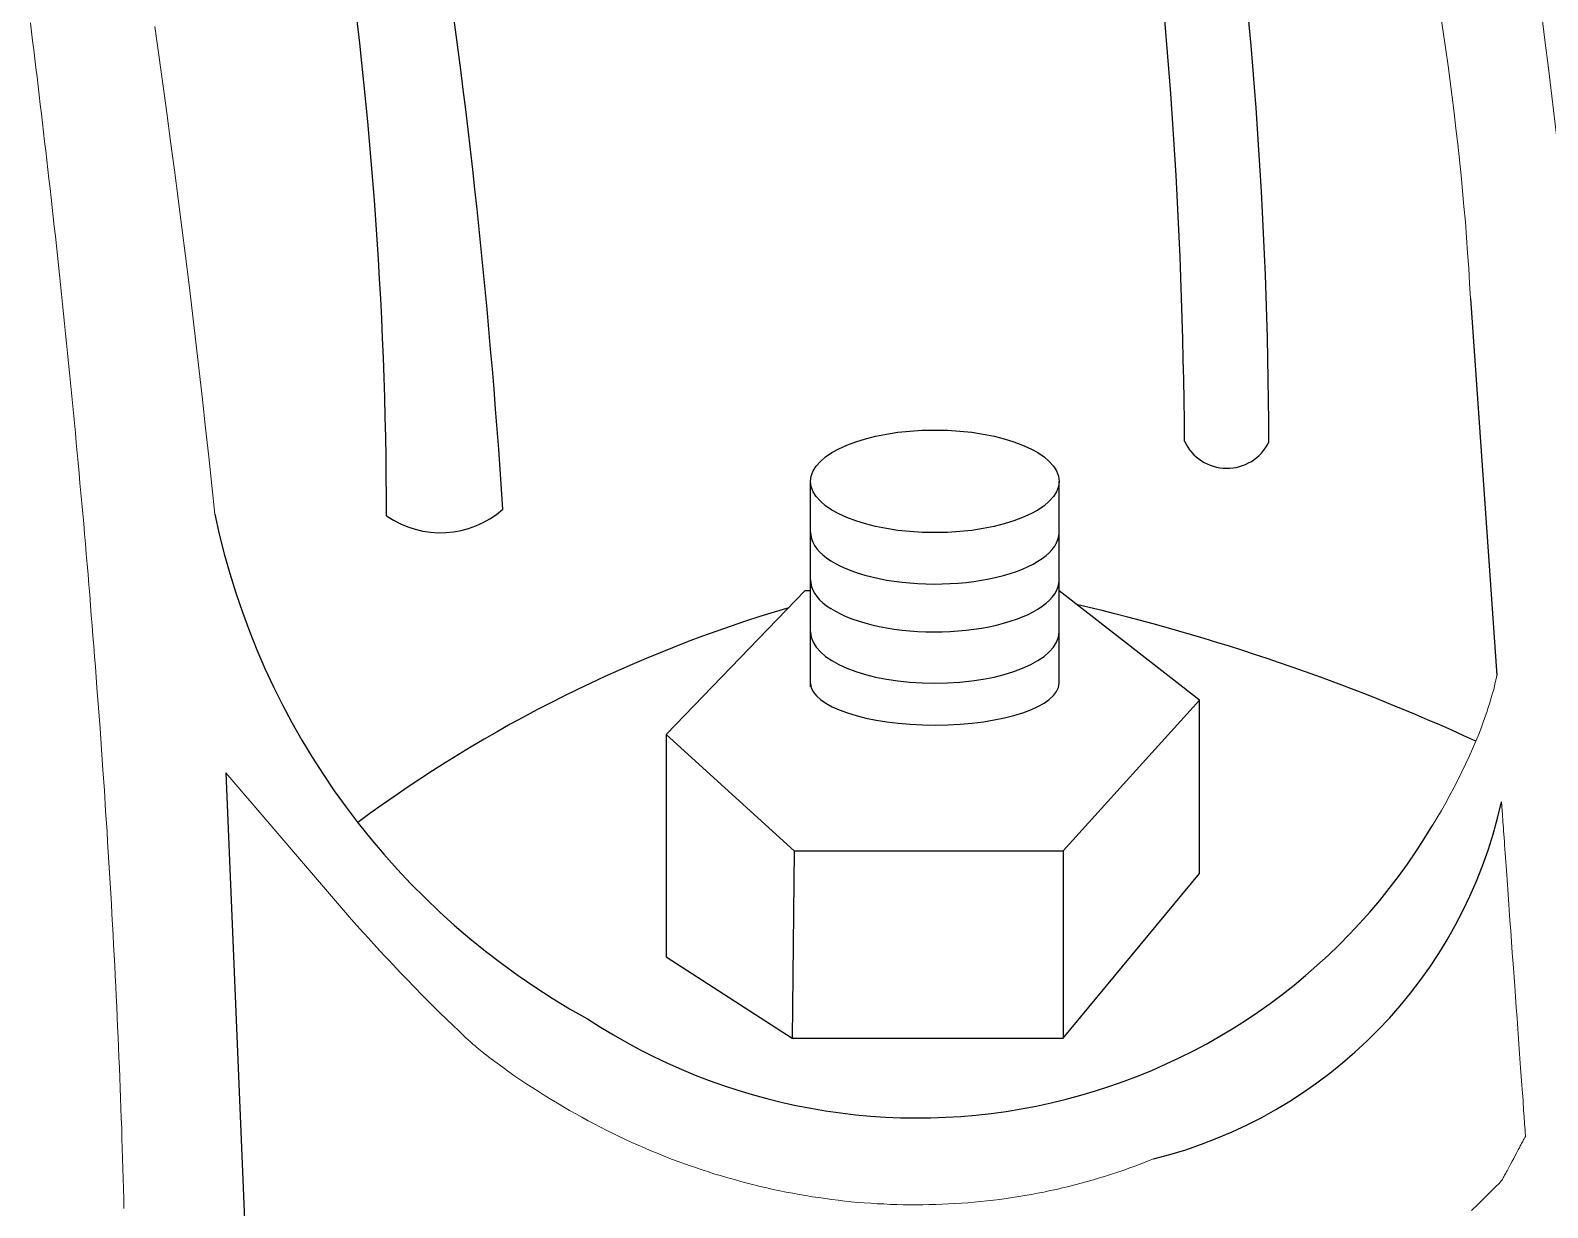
# Model space of a CAD drawing. Header units: millimetres. Extents: x 270980 to 377517, y 122245 to 152875.
# Drawn here: x 365980 to 367170, y 128269 to 129192 of the extents above; entities that cross this region are included whole.
import ezdxf

# ---------------------------------------------------------------- set-up
doc = ezdxf.new("R2010")
doc.units = ezdxf.units.MM
doc.layers.add('图层 1', color=7, linetype='Continuous', lineweight=0)

msp = doc.modelspace()

# ---------------------------------------------------------------- linework, layer by layer
for p, q in [((367109, 128982), (367129.7, 128686.5)), ((366591.6, 128677.6), (366591.6, 128839.5)), ((366786.4, 128680.4), (366786.4, 128838.7)), ((366587.1, 128752.7), (366478.4, 128640)), ((366591.6, 128752.7), (366587.1, 128752.7)), ((366896.6, 128667), (366786.4, 128752.7)), ((366789.6, 128548.9), (366896.6, 128667)), ((366896.6, 128531), (366896.6, 128667)), ((366478.4, 128640), (366578.8, 128548.9)), ((366478.4, 128640), (366478.4, 128465.7)), ((366133, 128610), (366147.8, 128259.6)), ((366578.8, 128548.9), (366577.2, 128402)), ((366578.8, 128548.9), (366789.6, 128548.9)), ((366789.6, 128548.9), (366789.6, 128402)), ((366789.6, 128402), (366896.6, 128531)), ((366478.4, 128465.7), (366577.2, 128402)), ((366577.2, 128402), (366789.6, 128402))]:
    msp.add_line(p, q)
for centre, radius, start, end in [((363189.3, 128857.5), 3761.6, 0.1814, 16.1599), ((362684.8, 128840.6), 4200.1, 0.4023, 14.4262), ((360665.5, 128445.9), 5696.9, 3.7327, 13.8676), ((362880.4, 128805.9), 3378.7, 0.0962, 16.8999), ((366918, 128885.5), 36.6, 204.7972, 334.0002), ((366301.3, 128872.9), 74.5, 235.448, 311.0897), ((366702.5, 128933.7), 590.5, 191.7883, 241.0402), ((366881.9, 127699.9), 1084.2, 106.4738, 126.5351), ((366422, 127127.1), 1658.7, 65.37, 76.8275), ((366770.2, 128668.1), 372.1, 284.05, 347.4465), ((366675.6, 128809.1), 469.8, 236.554, 329.1869)]:
    msp.add_arc(centre, radius, start, end)
msp.add_ellipse((366689, 128838.7), major_axis=(97.4, 0), ratio=0.413366)
for centre, ratio, start_param in [((366689, 128798.4), 0.413366, 3.128772), ((366689, 128760.9), 0.413366, 3.128554), ((366689, 128720.6), 0.413366, 3.141593), ((366689, 128680.4), 0.337938, 3.146983)]:
    msp.add_ellipse(centre, major_axis=(97.4, 0), ratio=ratio, start_param=start_param, end_param=6.283185)
at = {"layer": '图层 1'}
for p, q in [((366077.3, 129195.5), (366080.5, 129173)), ((367087.9, 129189.5), (367086.1, 129201.9)), ((367089.7, 129177.1), (367087.9, 129189.5)), ((366080.5, 129173), (366083.7, 129150.4)), ((367091.4, 129164.7), (367089.7, 129177.1)), ((367093, 129152.3), (367091.4, 129164.7)), ((366083.7, 129150.4), (366086.8, 129127.9)), ((367094.6, 129140), (367093, 129152.3)), ((367096.2, 129127.7), (367094.6, 129140)), ((366086.8, 129127.9), (366089.8, 129105.4)), ((367097.6, 129115.4), (367096.2, 129127.7)), ((367099, 129103.1), (367097.6, 129115.4)), ((366089.8, 129105.4), (366092.8, 129082.9)), ((367100.4, 129090.9), (367099, 129103.1)), ((367101.6, 129078.6), (367100.4, 129090.9)), ((366092.8, 129082.9), (366095.7, 129060.3)), ((367102.8, 129066.5), (367101.6, 129078.6)), ((367103.9, 129054.3), (367102.8, 129066.5)), ((366095.7, 129060.3), (366098.6, 129037.8)), ((367105, 129042.2), (367103.9, 129054.3)), ((367105.9, 129030.1), (367105, 129042.2)), ((366098.6, 129037.8), (366101.4, 129015.3)), ((367106.8, 129018), (367105.9, 129030.1)), ((367107.6, 129006), (367106.8, 129018)), ((366101.4, 129015.3), (366104.2, 128992.8)), ((367108.3, 128994), (367107.6, 129006)), ((366104.2, 128992.8), (366106.9, 128970.3)), ((367109, 128982), (367108.3, 128994)), ((366106.9, 128970.3), (366109.5, 128947.8)), ((366109.5, 128947.8), (366112.1, 128925.3)), ((366112.1, 128925.3), (366114.7, 128902.8)), ((366114.7, 128902.8), (366117.2, 128880.4)), ((366117.2, 128880.4), (366119.7, 128857.9)), ((366119.7, 128857.9), (366122.1, 128835.5)), ((366122.1, 128835.5), (366124.5, 128813)), ((367128.5, 128681), (367129.1, 128683.8)), ((367129.1, 128683.8), (367129.7, 128686.5)), ((367125.6, 128669.8), (367126.4, 128672.6)), ((367126.4, 128672.6), (367127.2, 128675.5)), ((367127.2, 128675.5), (367127.9, 128678.2)), ((367127.9, 128678.2), (367128.5, 128681)), ((367122.1, 128658.4), (367123, 128661.3)), ((367123, 128661.3), (367123.9, 128664.1)), ((367123.9, 128664.1), (367124.8, 128667)), ((367124.8, 128667), (367125.6, 128669.8)), ((367117.9, 128646.7), (367119, 128649.7)), ((367119, 128649.7), (367120.1, 128652.6)), ((367120.1, 128652.6), (367121.1, 128655.5)), ((367121.1, 128655.5), (367122.1, 128658.4)), ((367113.2, 128634.9), (367115.7, 128640.8)), ((367115.7, 128640.8), (367117.9, 128646.7)), ((367108, 128622.9), (367110.7, 128628.9)), ((367110.7, 128628.9), (367113.2, 128634.9)), ((367102.3, 128610.8), (367105.2, 128616.9)), ((367105.2, 128616.9), (367108, 128622.9)), ((366231.7, 128495), (366133, 128610)), ((367096.1, 128598.7), (367099.3, 128604.8)), ((367099.3, 128604.8), (367102.3, 128610.8)), ((367089.6, 128586.6), (367092.9, 128592.6)), ((367092.9, 128592.6), (367096.1, 128598.7)), ((367082.7, 128574.4), (367086.2, 128580.5)), ((367086.2, 128580.5), (367089.6, 128586.6)), ((367133.3, 128587.2), (367133.3, 128587.3)), ((367133.3, 128587.3), (367133.3, 128587.3)), ((367133.4, 128587), (367133.3, 128587.2)), ((367133.3, 128587.2), (367133.3, 128587.2)), ((367133.4, 128586.9), (367133.4, 128587)), ((367133.4, 128586.7), (367133.4, 128586.9)), ((367133.4, 128586.4), (367133.4, 128586.7)), ((367133.4, 128586.1), (367133.4, 128586.4)), ((367133.4, 128585.8), (367133.4, 128586.1)), ((367133.5, 128585.4), (367133.4, 128585.8)), ((367133.5, 128584.9), (367133.5, 128585.4)), ((367133.5, 128584.5), (367133.5, 128584.9)), ((367133.6, 128584), (367133.5, 128584.5)), ((367133.6, 128583.4), (367133.6, 128584)), ((367133.7, 128582.8), (367133.6, 128583.4)), ((367133.7, 128582.2), (367133.7, 128582.8)), ((367133.8, 128581.5), (367133.7, 128582.2)), ((367133.8, 128580.8), (367133.8, 128581.5)), ((367133.9, 128580), (367133.8, 128580.8)), ((367133.9, 128579.2), (367133.9, 128580)), ((367134, 128578.4), (367133.9, 128579.2)), ((367134, 128577.5), (367134, 128578.4)), ((367134.2, 128575.7), (367134, 128577.5)), ((367075.4, 128562.4), (367079.1, 128568.4)), ((367079.1, 128568.4), (367082.7, 128574.4)), ((367134.3, 128573.7), (367134.2, 128575.7)), ((367134.5, 128571.6), (367134.3, 128573.7)), ((367134.6, 128569.3), (367134.5, 128571.6)), ((367134.8, 128566.9), (367134.6, 128569.3)), ((367135, 128564.4), (367134.8, 128566.9)), ((367135.2, 128561.8), (367135, 128564.4)), ((367135.4, 128559.1), (367135.2, 128561.8)), ((367135.6, 128556.2), (367135.4, 128559.1)), ((367135.8, 128553.2), (367135.6, 128556.2)), ((367136, 128550.2), (367135.8, 128553.2)), ((367136.2, 128547), (367136, 128550.2)), ((367136.5, 128543.7), (367136.2, 128547)), ((367136.7, 128540.4), (367136.5, 128543.7)), ((367137, 128536.9), (367136.7, 128540.4)), ((367137.2, 128533.4), (367137, 128536.9)), ((367137.5, 128529.8), (367137.2, 128533.4)), ((367137.7, 128526.1), (367137.5, 128529.8)), ((367138, 128522.3), (367137.7, 128526.1)), ((367138.3, 128518.5), (367138, 128522.3)), ((367138.6, 128514.6), (367138.3, 128518.5)), ((367138.8, 128510.7), (367138.6, 128514.6)), ((367139.1, 128506.7), (367138.8, 128510.7)), ((367139.4, 128502.6), (367139.1, 128506.7)), ((366238.2, 128487.7), (366231.7, 128495)), ((367139.7, 128498.5), (367139.4, 128502.6)), ((367140, 128494.4), (367139.7, 128498.5)), ((367140.6, 128486), (367140, 128494.4)), ((366244.7, 128480.5), (366238.2, 128487.7)), ((367141.2, 128477.5), (367140.6, 128486)), ((366251.2, 128473.4), (366244.7, 128480.5)), ((366254.4, 128469.9), (366251.2, 128473.4)), ((366257.6, 128466.4), (366254.4, 128469.9)), ((367141.8, 128468.9), (367141.2, 128477.5)), ((367142.5, 128460.3), (367141.8, 128468.9)), ((366260.8, 128463), (366257.6, 128466.4)), ((366264, 128459.6), (366260.8, 128463)), ((366267.2, 128456.3), (366264, 128459.6)), ((367143.7, 128443), (367142.5, 128460.3)), ((366270.3, 128453), (366267.2, 128456.3)), ((366273.4, 128449.7), (366270.3, 128453)), ((366276.5, 128446.5), (366273.4, 128449.7)), ((366279.5, 128443.4), (366276.5, 128446.5)), ((366282.5, 128440.3), (366279.5, 128443.4)), ((366285.5, 128437.3), (366282.5, 128440.3)), ((366288.4, 128434.3), (366285.5, 128437.3)), ((366291.3, 128431.4), (366288.4, 128434.3)), ((367144.3, 128434.5), (367143.7, 128443)), ((367144.9, 128426), (367144.3, 128434.5)), ((366294.1, 128428.6), (366291.3, 128431.4)), ((366296.9, 128425.8), (366294.1, 128428.6)), ((366299.6, 128423.1), (366296.9, 128425.8)), ((366302.3, 128420.5), (366299.6, 128423.1)), ((367145.5, 128417.6), (367144.9, 128426)), ((366304.9, 128418), (366302.3, 128420.5)), ((366307.4, 128415.5), (366304.9, 128418)), ((366309.9, 128413.1), (366307.4, 128415.5)), ((366312.3, 128410.8), (366309.9, 128413.1)), ((366314.6, 128408.6), (366312.3, 128410.8)), ((367145.8, 128413.5), (367145.5, 128417.6)), ((367146.1, 128409.4), (367145.8, 128413.5)), ((366316.8, 128406.5), (366314.6, 128408.6)), ((366319, 128404.5), (366316.8, 128406.5)), ((366321.1, 128402.5), (366319, 128404.5)), ((366323.1, 128400.7), (366321.1, 128402.5)), ((366325, 128399), (366323.1, 128400.7)), ((366326.8, 128397.3), (366325, 128399)), ((367146.4, 128405.3), (367146.1, 128409.4)), ((367146.7, 128401.3), (367146.4, 128405.3)), ((367147, 128397.4), (367146.7, 128401.3)), ((366328.5, 128395.8), (366326.8, 128397.3)), ((366329.4, 128395.1), (366328.5, 128395.8)), ((366330.2, 128394.4), (366329.4, 128395.1)), ((366330.9, 128393.7), (366330.2, 128394.4)), ((366331.7, 128393.1), (366330.9, 128393.7)), ((366332.4, 128392.5), (366331.7, 128393.1)), ((366333.1, 128391.9), (366332.4, 128392.5)), ((366333.8, 128391.4), (366333.1, 128391.9)), ((366334.4, 128390.8), (366333.8, 128391.4)), ((366335, 128390.3), (366334.4, 128390.8)), ((366335.6, 128389.9), (366335, 128390.3)), ((366335.9, 128389.7), (366335.6, 128389.9)), ((366336, 128389.6), (366335.9, 128389.7)), ((366336.1, 128389.5), (366336, 128389.6)), ((366336.2, 128389.4), (366336.1, 128389.5)), ((366336.1, 128389.5), (366336.1, 128389.5)), ((366336.3, 128389.3), (366336.2, 128389.4)), ((366336.6, 128389.1), (366336.3, 128389.3)), ((366341.2, 128385.6), (366336.6, 128389.1)), ((366345.8, 128382.2), (366341.2, 128385.6)), ((367147.3, 128393.5), (367147, 128397.4)), ((367147.5, 128389.7), (367147.3, 128393.5)), ((367147.8, 128385.9), (367147.5, 128389.7)), ((367148.1, 128382.3), (367147.8, 128385.9)), ((366350.5, 128378.8), (366345.8, 128382.2)), ((366355.1, 128375.5), (366350.5, 128378.8)), ((366359.8, 128372.2), (366355.1, 128375.5)), ((367148.3, 128378.6), (367148.1, 128382.3)), ((367148.6, 128375.1), (367148.3, 128378.6)), ((367148.8, 128371.7), (367148.6, 128375.1)), ((366364.5, 128369), (366359.8, 128372.2)), ((366369.2, 128365.9), (366364.5, 128369)), ((366373.9, 128362.8), (366369.2, 128365.9)), ((366378.7, 128359.7), (366373.9, 128362.8)), ((367149.1, 128368.3), (367148.8, 128371.7)), ((367149.3, 128365.1), (367149.1, 128368.3)), ((367149.5, 128361.9), (367149.3, 128365.1)), ((367149.7, 128358.8), (367149.5, 128361.9)), ((366383.4, 128356.7), (366378.7, 128359.7)), ((366388.2, 128353.7), (366383.4, 128356.7)), ((366393, 128350.8), (366388.2, 128353.7)), ((366397.8, 128348), (366393, 128350.8)), ((367150, 128355.9), (367149.7, 128358.8)), ((367150.2, 128353), (367150, 128355.9)), ((367150.4, 128350.3), (367150.2, 128353)), ((367150.5, 128347.6), (367150.4, 128350.3)), ((366402.6, 128345.2), (366397.8, 128348)), ((366407.4, 128342.5), (366402.6, 128345.2)), ((366412.3, 128339.8), (366407.4, 128342.5)), ((366417.1, 128337.1), (366412.3, 128339.8)), ((367150.7, 128345.1), (367150.5, 128347.6)), ((367150.9, 128342.7), (367150.7, 128345.1)), ((367151.1, 128340.5), (367150.9, 128342.7)), ((367151.2, 128338.4), (367151.1, 128340.5)), ((367151.4, 128336.4), (367151.2, 128338.4)), ((366422, 128334.6), (366417.1, 128337.1)), ((366426.9, 128332), (366422, 128334.6)), ((366431.8, 128329.5), (366426.9, 128332)), ((366436.7, 128327.1), (366431.8, 128329.5)), ((366441.6, 128324.7), (366436.7, 128327.1)), ((367151.5, 128334.6), (367151.4, 128336.4)), ((367151.5, 128333.7), (367151.5, 128334.6)), ((367151.6, 128332.9), (367151.5, 128333.7)), ((367151.7, 128332.1), (367151.6, 128332.9)), ((367151.7, 128331.3), (367151.7, 128332.1)), ((367151.8, 128330.6), (367151.7, 128331.3)), ((367151.8, 128330), (367151.8, 128330.6)), ((367151.9, 128329.3), (367151.8, 128330)), ((367151.9, 128328.7), (367151.9, 128329.3)), ((367151.9, 128328.2), (367151.9, 128328.7)), ((367152, 128327.7), (367151.9, 128328.2)), ((367152, 128327.2), (367152, 128327.7)), ((367152, 128326.8), (367152, 128327.2)), ((367152.1, 128326.4), (367152, 128326.8)), ((367152.1, 128326.1), (367152.1, 128326.4)), ((366446.5, 128322.4), (366441.6, 128324.7)), ((366451.5, 128320.1), (366446.5, 128322.4)), ((366456.4, 128317.9), (366451.5, 128320.1)), ((366461.4, 128315.8), (366456.4, 128317.9)), ((366466.4, 128313.6), (366461.4, 128315.8)), ((367145.3, 128312.2), (367146.5, 128314.3)), ((367146.5, 128314.3), (367147.6, 128316.4)), ((367147.6, 128316.4), (367148.1, 128317.4)), ((367148.1, 128317.4), (367148.6, 128318.3)), ((367148.6, 128318.3), (367149.1, 128319.2)), ((367149.1, 128319.2), (367149.6, 128320)), ((367149.6, 128320), (367150, 128320.8)), ((367150, 128320.8), (367150.4, 128321.6)), ((367150.4, 128321.6), (367150.7, 128322.3)), ((367150.7, 128322.3), (367151.1, 128322.9)), ((367151.1, 128322.9), (367151.4, 128323.4)), ((367151.4, 128323.4), (367151.6, 128323.9)), ((367151.6, 128323.9), (367151.8, 128324.3)), ((367151.8, 128324.3), (367152, 128324.6)), ((367152, 128324.6), (367152.1, 128324.8)), ((367152.1, 128325.8), (367152.1, 128326.1)), ((367152.1, 128325.5), (367152.1, 128325.8)), ((367152.1, 128325.3), (367152.1, 128325.5)), ((367152.2, 128325.1), (367152.1, 128325.3)), ((367152.1, 128324.8), (367152.2, 128324.9)), ((367152.2, 128325), (367152.2, 128325.1)), ((367152.2, 128324.9), (367152.2, 128325)), ((367152.2, 128324.9), (367152.2, 128324.9)), ((366471.3, 128311.6), (366466.4, 128313.6)), ((366476.3, 128309.6), (366471.3, 128311.6)), ((366481.3, 128307.6), (366476.3, 128309.6)), ((366486.3, 128305.7), (366481.3, 128307.6)), ((366491.4, 128303.8), (366486.3, 128305.7)), ((366496.4, 128302), (366491.4, 128303.8)), ((366851.2, 128303.5), (366846.5, 128301.8)), ((366855.8, 128305.3), (366851.2, 128303.5)), ((366860.5, 128307.2), (366855.8, 128305.3)), ((367139.3, 128301), (367140.5, 128303.1)), ((367140.5, 128303.1), (367141.7, 128305.4)), ((367141.7, 128305.4), (367142.9, 128307.6)), ((367142.9, 128307.6), (367144.1, 128309.9)), ((367144.1, 128309.9), (367145.3, 128312.2)), ((366501.4, 128300.3), (366496.4, 128302)), ((366506.5, 128298.6), (366501.4, 128300.3)), ((366511.5, 128296.9), (366506.5, 128298.6)), ((366516.6, 128295.3), (366511.5, 128296.9)), ((366521.6, 128293.8), (366516.6, 128295.3)), ((366526.7, 128292.3), (366521.6, 128293.8)), ((366531.8, 128290.9), (366526.7, 128292.3)), ((366536.8, 128289.5), (366531.8, 128290.9)), ((366813.3, 128290.8), (366808.5, 128289.4)), ((366818.1, 128292.2), (366813.3, 128290.8)), ((366822.9, 128293.7), (366818.1, 128292.2)), ((366827.6, 128295.2), (366822.9, 128293.7)), ((366832.4, 128296.8), (366827.6, 128295.2)), ((366837.1, 128298.4), (366832.4, 128296.8)), ((366841.8, 128300.1), (366837.1, 128298.4)), ((366846.5, 128301.8), (366841.8, 128300.1)), ((367133.6, 128290.4), (367133.7, 128290.5)), ((367133.7, 128290.5), (367133.8, 128290.7)), ((367133.8, 128290.7), (367134, 128291)), ((367134, 128291), (367134.2, 128291.4)), ((367134.2, 128291.4), (367134.4, 128291.9)), ((367134.4, 128291.9), (367134.7, 128292.4)), ((367134.7, 128292.4), (367135.1, 128293)), ((367135.1, 128293), (367135.4, 128293.7)), ((367135.4, 128293.7), (367135.8, 128294.4)), ((367135.8, 128294.4), (367136.2, 128295.2)), ((367136.2, 128295.2), (367136.7, 128296.1)), ((367136.7, 128296.1), (367137.2, 128297)), ((367137.2, 128297), (367137.7, 128297.9)), ((367137.7, 128297.9), (367138.2, 128298.9)), ((367138.2, 128298.9), (367139.3, 128301)), ((366541.9, 128288.1), (366536.8, 128289.5)), ((366547, 128286.8), (366541.9, 128288.1)), ((366552.1, 128285.6), (366547, 128286.8)), ((366557.2, 128284.4), (366552.1, 128285.6)), ((366562.3, 128283.3), (366557.2, 128284.4)), ((366567.4, 128282.2), (366562.3, 128283.3)), ((366572.5, 128281.2), (366567.4, 128282.2)), ((366577.6, 128280.2), (366572.5, 128281.2)), ((366582.7, 128279.2), (366577.6, 128280.2)), ((366587.8, 128278.4), (366582.7, 128279.2)), ((366764.7, 128279.3), (366759.7, 128278.4)), ((366769.6, 128280.3), (366764.7, 128279.3)), ((366774.5, 128281.2), (366769.6, 128280.3)), ((366779.4, 128282.3), (366774.5, 128281.2)), ((366784.3, 128283.3), (366779.4, 128282.3)), ((366789.1, 128284.5), (366784.3, 128283.3)), ((366794, 128285.6), (366789.1, 128284.5)), ((366798.9, 128286.8), (366794, 128285.6)), ((366803.7, 128288.1), (366798.9, 128286.8)), ((366808.5, 128289.4), (366803.7, 128288.1)), ((367119.5, 128276), (367124.2, 128280.8)), ((367124.2, 128280.8), (367129, 128285.6)), ((367129, 128285.6), (367131.4, 128288)), ((367131.4, 128288), (367132.5, 128289.2)), ((367132.5, 128289.2), (367133.1, 128289.9)), ((367133.1, 128289.9), (367133.4, 128290.2)), ((367133.4, 128290.2), (367133.6, 128290.3)), ((367133.6, 128290.3), (367133.6, 128290.4)), ((367133.6, 128290.4), (367133.6, 128290.4)), ((367133.6, 128290.4), (367133.6, 128290.4)), ((367133.6, 128290.4), (367133.6, 128290.4)), ((367133.6, 128290.4), (367133.6, 128290.4)), ((366592.9, 128277.5), (366587.8, 128278.4)), ((366598, 128276.8), (366592.9, 128277.5)), ((366603.1, 128276), (366598, 128276.8)), ((366608.2, 128275.4), (366603.1, 128276)), ((366613.3, 128274.7), (366608.2, 128275.4)), ((366618.4, 128274.1), (366613.3, 128274.7)), ((366623.5, 128273.6), (366618.4, 128274.1)), ((366628.6, 128273.1), (366623.5, 128273.6)), ((366633.7, 128272.7), (366628.6, 128273.1)), ((366638.8, 128272.4), (366633.7, 128272.7)), ((366643.9, 128272), (366638.8, 128272.4)), ((366649, 128271.8), (366643.9, 128272)), ((366654.1, 128271.5), (366649, 128271.8)), ((366659.2, 128271.4), (366654.1, 128271.5)), ((366664.3, 128271.2), (366659.2, 128271.4)), ((366669.4, 128271.2), (366664.3, 128271.2)), ((366674.5, 128271.2), (366669.4, 128271.2)), ((366679.5, 128271.2), (366674.5, 128271.2)), ((366684.6, 128271.3), (366679.5, 128271.2)), ((366689.7, 128271.4), (366684.6, 128271.3)), ((366694.7, 128271.6), (366689.7, 128271.4)), ((366699.8, 128271.8), (366694.7, 128271.6)), ((366704.8, 128272.1), (366699.8, 128271.8)), ((366709.8, 128272.4), (366704.8, 128272.1)), ((366714.9, 128272.8), (366709.8, 128272.4)), ((366719.9, 128273.2), (366714.9, 128272.8)), ((366724.9, 128273.7), (366719.9, 128273.2)), ((366729.9, 128274.2), (366724.9, 128273.7)), ((366734.9, 128274.8), (366729.9, 128274.2)), ((366739.9, 128275.4), (366734.9, 128274.8)), ((366744.9, 128276.1), (366739.9, 128275.4)), ((366749.8, 128276.8), (366744.9, 128276.1)), ((366754.8, 128277.6), (366749.8, 128276.8)), ((366759.7, 128278.4), (366754.8, 128277.6)), ((367109.9, 128266.7), (367114.7, 128271.3)), ((367114.7, 128271.3), (367119.5, 128276))]:
    msp.add_line(p, q, dxfattribs=at)
msp.add_lwpolyline([(366053.2, 128268.3), (366053, 128276.1), (366052.8, 128283.9), (366052.6, 128291.7), (366052.4, 128299.6), (366052.1, 128307.5), (366051.9, 128315.3), (366051.6, 128323.2), (366051.4, 128331.1), (366051.1, 128339), (366050.8, 128347), (366050.5, 128354.9), (366050.2, 128362.8), (366049.9, 128370.8), (366049.6, 128378.8), (366049.2, 128386.7), (366048.9, 128394.7), (366048.6, 128402.7), (366048.2, 128410.7), (366047.8, 128418.7), (366047.5, 128426.7), (366047.1, 128434.8), (366046.7, 128442.8), (366046.3, 128450.8), (366045.9, 128458.9), (366045.5, 128466.9), (366045.1, 128475), (366044.6, 128483), (366044.2, 128491.1), (366043.7, 128499.2), (366043.3, 128507.3), (366042.8, 128515.3), (366042.4, 128523.4), (366041.9, 128531.5), (366041.4, 128539.6), (366040.9, 128547.7), (366040.4, 128555.8), (366039.9, 128563.9), (366038.8, 128580), (366037.8, 128596.2), (366036.7, 128612.4), (366035.6, 128628.6), (366034.4, 128644.8), (366033.2, 128660.9), (366032, 128677.1), (366031.4, 128685.2), (366030.8, 128693.2), (366030.2, 128701.3), (366029.6, 128709.4), (366028.9, 128717.4), (366028.3, 128725.5), (366027.6, 128733.5), (366027, 128741.5), (366026.3, 128749.6), (366025.7, 128757.6), (366025, 128765.6), (366024.3, 128773.6), (366023.6, 128781.6), (366022.9, 128789.6), (366022.3, 128797.6), (366021.6, 128805.5), (366020.9, 128813.5), (366020.1, 128821.5), (366019.4, 128829.4), (366018.7, 128837.3), (366018, 128845.2), (366017.3, 128853.1), (366016.5, 128861), (366015.8, 128868.9), (366015.1, 128876.8), (366014.3, 128884.7), (366013.6, 128892.5), (366012.8, 128900.3), (366012, 128908.1), (366011.3, 128916), (366010.5, 128923.7), (366009.7, 128931.5), (366009, 128939.3), (366008.2, 128947), (366007.4, 128954.7), (366006.6, 128962.4), (366005.8, 128970.1), (366005, 128977.8), (366004.2, 128985.5), (366003.4, 128993.1), (366002.6, 129000.7), (366001.8, 129008.3), (366001, 129015.9), (366000.2, 129023.5), (365999.4, 129031), (365998.5, 129038.5), (365997.7, 129046.1), (365996.9, 129053.5), (365996, 129061), (365995.2, 129068.4), (365994.4, 129075.9), (365993.5, 129083.3), (365992.7, 129090.6), (365991.8, 129098), (365991, 129105.3), (365990.1, 129112.6), (365989.3, 129119.9), (365988.4, 129127.1), (365987.6, 129134.4), (365986.7, 129141.6), (365985.9, 129148.8), (365985, 129155.9), (365984.1, 129163), (365983.3, 129170.1), (365982.4, 129177.2), (365981.5, 129184.3), (365980.7, 129191.3), (365979.8, 129198.3)], dxfattribs=at)
msp.add_open_spline([(366579.6, 130959.5), (367069.2, 130201.5), (367215, 129206.6), (367227.1, 128290.5), (367230.3, 128048), (367236, 127798.5), (367153.1, 127526.6)], degree=3, knots=[7, 7, 7, 7, 8, 8, 8, 9, 9, 9, 9], dxfattribs=at)

doc.saveas('drawing.dxf')
